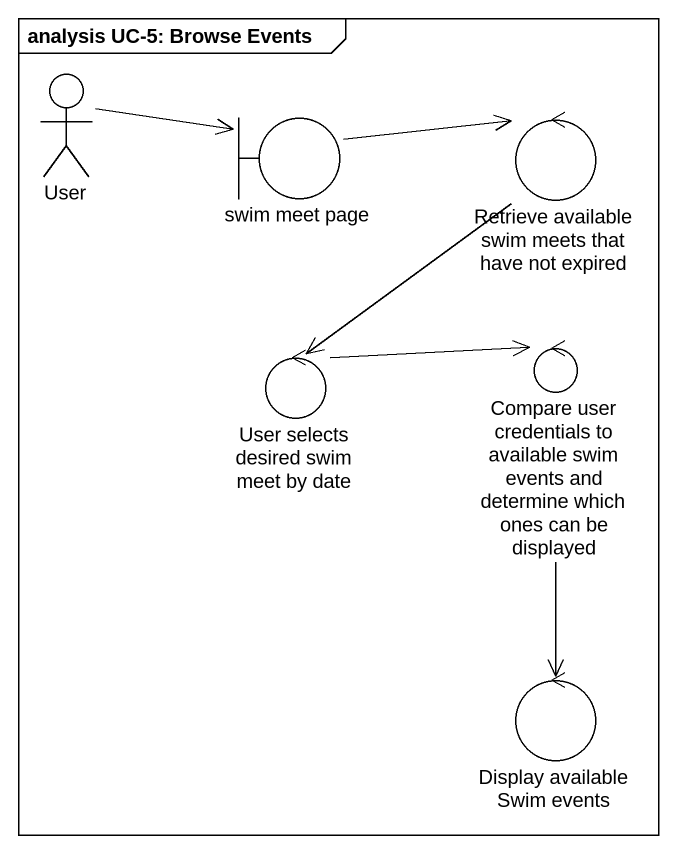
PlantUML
@startuml
mainframe analysis UC-5: Browse Events
actor User
boundary "swim meet page" as swim_meet_page
control "Retrieve available swim meets that have not expired" as Retrieve_available_swim
control "User selects desired swim meet by date" as User_selects_desired_swim
control "Compare user credentials to available swim events and determine which ones can be displayed" as Compare_user_credentials_to
control "Display available Swim events" as Display_available_Swim
User -right-> swim_meet_page
swim_meet_page -right-> Retrieve_available_swim
Retrieve_available_swim --> User_selects_desired_swim
User_selects_desired_swim -right-> Compare_user_credentials_to
Compare_user_credentials_to --> Display_available_Swim
@enduml
